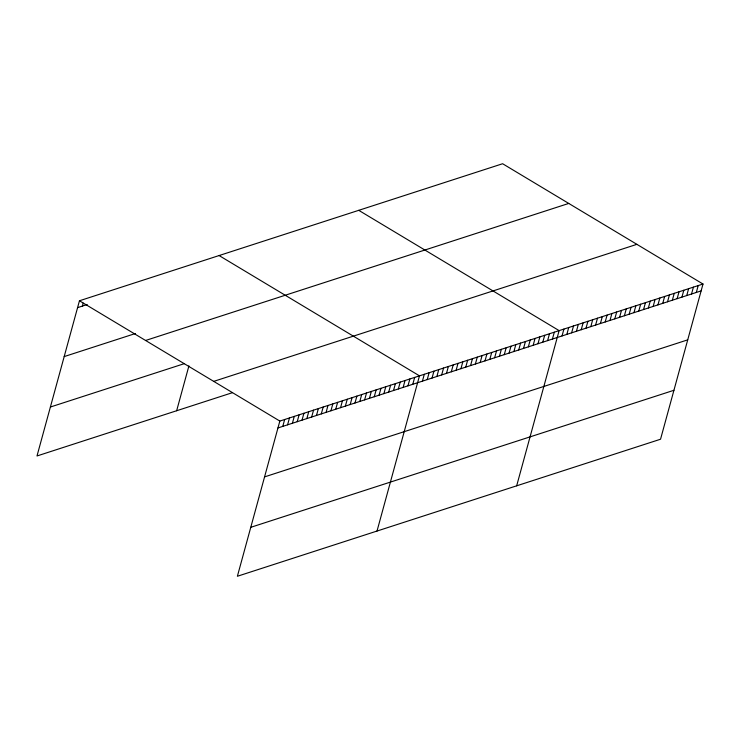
<?xml version="1.0" encoding="UTF-8"?>
<svg xmlns="http://www.w3.org/2000/svg" width="740" height="740" viewBox="0 0 740 740"><rect width="100%" height="100%" fill="white"/><g stroke="black" fill="none" stroke-linecap="round" stroke-linejoin="round"><path stroke-width="1.11" d="M703 284.031L279.84 421.069L237.383 576.266L660.543 439.227L703 284.031L502.617 163.734L79.458 300.773L37 455.97L232.499 392.653M82.39 306.082L83.195 303.141M176.647 410.746L188.922 365.875M282.772 426.388L284.65 419.515M287.582 424.825L289.47 417.952M292.402 423.262L294.279 416.398M297.221 421.707L299.099 414.835M302.031 420.144L303.909 413.272M306.85 418.59L308.728 411.718M311.66 417.027L313.547 410.154M316.48 415.473L318.357 408.6M321.289 413.91L323.177 407.037M326.109 412.346L327.986 405.483M330.928 410.793L332.806 403.92M335.738 409.229L337.616 402.357M340.557 407.675L342.435 400.803M345.367 406.112L347.254 399.239M350.187 404.549L352.064 397.685M354.996 402.995L356.884 396.122M359.816 401.432L361.694 394.559M364.635 399.878L366.513 393.005M369.445 398.314L371.323 391.442M374.264 396.76L376.142 389.888M379.074 395.197L380.961 388.324M383.894 393.634L385.771 386.77M388.713 392.08L390.591 385.207M393.523 390.517L395.401 383.644M398.342 388.963L400.22 382.09M403.152 387.399L405.03 380.526M407.971 385.836L409.849 378.973M412.781 384.282L414.668 377.409M377.021 531.043L419.478 375.846L219.096 255.55M422.42 381.165L424.298 374.292M427.23 379.601L429.108 372.729M432.049 378.048L433.927 371.175M436.859 376.484L438.737 369.611M441.678 374.921L443.556 368.058M446.488 373.367L448.375 366.494M451.308 371.804L453.185 364.931M456.127 370.25L458.005 363.377M460.937 368.687L462.815 361.814M465.756 367.123L467.634 360.26M470.566 365.569L472.453 358.697M475.385 364.006L477.263 357.133M480.195 362.452L482.082 355.579M485.015 360.889L486.892 354.016M489.834 359.335L491.712 352.462M494.644 357.772L496.522 350.899M499.463 356.208L501.341 349.336M504.273 354.654L506.16 347.782M509.092 353.091L510.97 346.218M513.902 351.537L515.789 344.664M518.721 349.974L520.599 343.101M523.541 348.411L525.418 341.547M528.351 346.857L530.229 339.984M533.17 345.293L535.048 338.421M537.98 343.739L539.867 336.867M542.799 342.176L544.677 335.303M547.609 340.622L549.496 333.749M552.429 339.059L554.306 332.186M516.668 485.819L559.126 330.623L358.743 210.327M562.039 335.942L563.917 329.078M566.84 334.397L568.718 327.524M571.632 332.843L573.509 325.97M576.432 331.289L578.31 324.416M581.224 329.735L583.101 322.862M586.015 328.181L587.902 321.308M590.816 326.627L592.694 319.754M595.607 325.073L597.495 318.2M600.408 323.519L602.286 316.646M605.2 321.965L607.087 315.092M610.001 320.411L611.878 313.547M614.792 318.866L616.679 311.993M619.593 317.312L621.471 310.439M624.384 315.758L626.262 308.885M629.185 314.204L631.063 307.331M633.976 312.65L635.854 305.777M638.777 311.096L640.655 304.223M643.569 309.542L645.447 302.669M648.37 307.988L650.247 301.115M653.161 306.434L655.039 299.561M657.962 304.88L659.84 298.017M662.753 303.335L664.631 296.463M667.545 301.781L669.432 294.909M672.346 300.227L674.223 293.354M677.137 298.673L679.024 291.8M681.938 297.119L683.816 290.246M686.729 295.565L688.616 288.693M691.53 294.011L693.408 287.139M696.322 292.457L698.209 285.585M77.58 307.646L87.209 304.529M64.186 356.588L135.457 333.509M145.586 340.474L568.745 203.435M50.394 407.019L184.26 363.673M213.712 381.378L636.872 244.339M277.953 427.942L701.122 290.903M264.568 476.893L687.728 339.854M250.768 527.315L673.937 390.285M79.458 300.773L279.84 421.069"/></g></svg>
